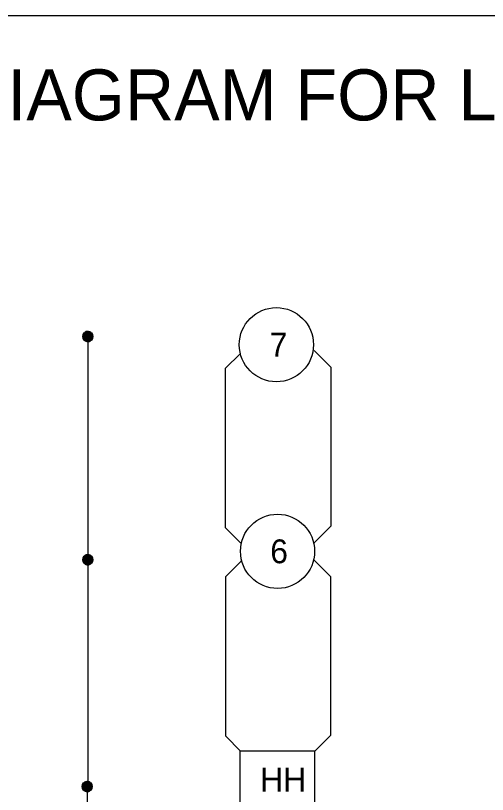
# Model space of a CAD drawing. Extents: x 45035 to 45823, y 31658 to 32158.
# Drawn here: x 45334.2 to 45472.9, y 31929.1 to 32157.9 of the extents above; entities that cross this region are included whole.
import ezdxf

# ---------------------------------------------------------------- set-up
doc = ezdxf.new("R2010")
doc.units = 0
for name, color, linetype in [('Level 35', 7, 'Continuous'), ('Level 59', 7, 'Continuous'), ('Level 60', 7, 'Continuous')]:
    doc.layers.add(name, color=color, linetype=linetype)

msp = doc.modelspace()

# ---------------------------------------------------------------- linework, layer by layer
at = {"layer": 'Level 35'}
msp.add_lwpolyline([(45822.62, 31657.89), (45035.12, 31657.89), (45035.12, 32157.89), (45822.62, 32157.89)], close=True, dxfattribs=at)
at = {"layer": 'Level 59'}
msp.add_lwpolyline([(45035.12, 32157.89), (45822.62, 32157.89), (45822.62, 31657.89), (45035.12, 31657.89)], close=True, dxfattribs=at)
at = {"layer": 'Level 60'}
for p, q in [((45355.41, 32063.62), (45355.41, 31998.08)), ((45395.8, 32054.2), (45400.25, 32058.65)), ((45426.82, 32054.65), (45421.93, 32059.54)), ((45395.8, 32054.2), (45395.8, 32007.5)), ((45426.82, 32054.65), (45426.82, 32007.94)), ((45395.8, 32007.5), (45400.25, 32003.05)), ((45426.82, 32007.94), (45421.93, 32003.05)), ((45355.41, 31998.08), (45355.41, 31932.64)), ((45395.85, 31993.04), (45400.63, 31997.82)), ((45426.73, 31993.15), (45421.8, 31998.08)), ((45395.85, 31993.04), (45395.85, 31946.34)), ((45426.73, 31993.15), (45426.73, 31946.44)), ((45395.85, 31946.34), (45400.42, 31941.77)), ((45426.73, 31946.44), (45422.17, 31941.88)), ((45355.21, 31931.44), (45355.21, 31856.81))]:
    msp.add_line(p, q, dxfattribs=at)
for points in [[(45353.91, 32063.61), (45353.94, 32063.3), (45354.03, 32063.03), (45354.12, 32062.85), (45354.25, 32062.67), (45354.41, 32062.5), (45354.62, 32062.34), (45354.87, 32062.22), (45355.09, 32062.15), (45355.41, 32062.12), (45355.66, 32062.14), (45355.88, 32062.19), (45356.1, 32062.28), (45356.33, 32062.43), (45356.47, 32062.55), (45356.63, 32062.74), (45356.74, 32062.92), (45356.83, 32063.11), (45356.89, 32063.35), (45356.91, 32063.61), (45356.88, 32063.92), (45356.81, 32064.16), (45356.68, 32064.41), (45356.52, 32064.62), (45356.29, 32064.84), (45356.01, 32064.99), (45355.65, 32065.1), (45355.28, 32065.11), (45354.96, 32065.05), (45354.67, 32064.92), (45354.43, 32064.75), (45354.22, 32064.53), (45354.07, 32064.28), (45353.97, 32064.04), (45353.92, 32063.81), (45353.91, 32063.6), (45354.01, 32063.72), (45354.01, 32063.62), (45354.01, 32063.51), (45354.01, 32063.42), (45354.01, 32063.32), (45354.11, 32063.12), (45354.21, 32062.92), (45354.31, 32062.72), (45354.51, 32062.51), (45354.81, 32062.32), (45355.11, 32062.22), (45355.51, 32062.22), (45355.71, 32062.22), (45356.01, 32062.32), (45356.21, 32062.42), (45356.41, 32062.62), (45356.61, 32062.82), (45356.71, 32063.01), (45356.81, 32063.32), (45356.81, 32063.62), (45356.81, 32063.92), (45356.71, 32064.22), (45356.51, 32064.51), (45356.31, 32064.72), (45356.01, 32064.92), (45355.71, 32065.01), (45355.41, 32065.01), (45355.01, 32065.01), (45354.61, 32064.82), (45354.41, 32064.62), (45354.21, 32064.42), (45354.11, 32064.22), (45354.01, 32064.01), (45354.01, 32063.82), (45354.01, 32063.72), (45354.11, 32063.62), (45354.11, 32063.42), (45354.21, 32063.12), (45354.31, 32062.92), (45354.51, 32062.62), (45354.81, 32062.42), (45355.01, 32062.32), (45355.81, 32062.32), (45356.01, 32062.42), (45356.31, 32062.62), (45356.51, 32062.82), (45356.61, 32063.01), (45356.71, 32063.51), (45356.71, 32064.01), (45356.51, 32064.32), (45356.31, 32064.62), (45356.01, 32064.82), (45355.61, 32064.92), (45355.01, 32064.92), (45354.61, 32064.72), (45354.41, 32064.51), (45354.21, 32064.22), (45354.11, 32063.92), (45354.11, 32063.62), (45354.21, 32063.72), (45354.21, 32063.32), (45354.41, 32062.92), (45354.61, 32062.62), (45355.01, 32062.42), (45355.81, 32062.42)], [(45355.81, 32062.42), (45356.31, 32062.72), (45356.61, 32063.32), (45356.61, 32064.01), (45356.41, 32064.32), (45356.01, 32064.72), (45355.61, 32064.82), (45355.01, 32064.82), (45354.61, 32064.62), (45354.31, 32064.22), (45354.21, 32064.01), (45354.21, 32063.72), (45354.31, 32063.51), (45354.31, 32063.22), (45354.51, 32062.92), (45354.81, 32062.62), (45355.01, 32062.51), (45355.81, 32062.51), (45356.21, 32062.72), (45356.51, 32063.22), (45356.51, 32064.01), (45356.11, 32064.51), (45355.81, 32064.72), (45354.91, 32064.72), (45354.61, 32064.42), (45354.41, 32064.22), (45354.31, 32064.01), (45354.31, 32063.51), (45354.41, 32063.62), (45354.41, 32063.22), (45354.81, 32062.72), (45355.11, 32062.62), (45355.81, 32062.62), (45356.21, 32062.82), (45356.41, 32063.22), (45356.41, 32064.01), (45356.01, 32064.51), (45355.61, 32064.62), (45354.91, 32064.62), (45354.61, 32064.32), (45354.41, 32064.12), (45354.41, 32063.62), (45354.51, 32063.51), (45354.51, 32063.22), (45354.81, 32062.82), (45355.01, 32062.72), (45355.81, 32062.72), (45356.21, 32062.92), (45356.31, 32063.22), (45356.31, 32064.01), (45356.01, 32064.42), (45355.71, 32064.51), (45354.91, 32064.51), (45354.51, 32064.12), (45354.51, 32063.51), (45354.61, 32063.62), (45354.61, 32063.22), (45354.81, 32062.92), (45355.01, 32062.82), (45355.81, 32062.82), (45356.01, 32062.92), (45356.21, 32063.12), (45356.21, 32064.01), (45356.01, 32064.32), (45355.71, 32064.42), (45354.91, 32064.42), (45354.61, 32064.12), (45354.61, 32063.62), (45354.71, 32063.51), (45354.71, 32063.22), (45354.81, 32063.01), (45355.01, 32062.92), (45355.81, 32062.92), (45356.11, 32063.12), (45356.11, 32064.01), (45356.01, 32064.22), (45355.71, 32064.32), (45354.91, 32064.32), (45354.71, 32064.12), (45354.71, 32063.51), (45354.81, 32063.62), (45354.81, 32063.22), (45355.01, 32063.01), (45355.81, 32063.01), (45356.01, 32063.22), (45356.01, 32064.12), (45355.71, 32064.22), (45354.91, 32064.22), (45354.81, 32064.12), (45354.81, 32063.62), (45354.91, 32063.51), (45354.91, 32063.22), (45355.01, 32063.12), (45355.81, 32063.12), (45355.91, 32063.22), (45355.91, 32064.01), (45355.71, 32064.12), (45354.91, 32064.12), (45354.91, 32063.51), (45355.01, 32063.62), (45355.01, 32063.22)], [(45355.01, 32063.22), (45355.81, 32063.22), (45355.81, 32064.01), (45355.01, 32064.01), (45355.01, 32063.62), (45355.11, 32063.51), (45355.11, 32063.32), (45355.71, 32063.32), (45355.71, 32063.92), (45355.11, 32063.92), (45355.11, 32063.51), (45355.21, 32063.62), (45355.21, 32063.42), (45355.61, 32063.42), (45355.61, 32063.82), (45355.21, 32063.82), (45355.21, 32063.62), (45355.31, 32063.51), (45355.51, 32063.51), (45355.51, 32063.72), (45355.31, 32063.72), (45355.31, 32063.51), (45355.41, 32063.62), (45355.51, 32063.51)], [(45353.91, 31998.08), (45353.94, 31997.76), (45354.03, 31997.49), (45354.12, 31997.31), (45354.25, 31997.13), (45354.41, 31996.96), (45354.62, 31996.8), (45354.87, 31996.68), (45355.09, 31996.61), (45355.41, 31996.58), (45355.66, 31996.6), (45355.88, 31996.65), (45356.1, 31996.74), (45356.33, 31996.89), (45356.47, 31997.01), (45356.63, 31997.21), (45356.74, 31997.38), (45356.83, 31997.57), (45356.89, 31997.82), (45356.91, 31998.08), (45356.88, 31998.38), (45356.81, 31998.62), (45356.68, 31998.88), (45356.52, 31999.08), (45356.29, 31999.3), (45356.01, 31999.45), (45355.65, 31999.56), (45355.28, 31999.57), (45354.96, 31999.51), (45354.67, 31999.38), (45354.43, 31999.21), (45354.22, 31998.99), (45354.07, 31998.74), (45353.97, 31998.5), (45353.92, 31998.27), (45353.91, 31998.06), (45354.01, 31998.18), (45354.01, 31998.08), (45354.01, 31997.98), (45354.01, 31997.88), (45354.01, 31997.78), (45354.11, 31997.58), (45354.21, 31997.38), (45354.31, 31997.18), (45354.51, 31996.98), (45354.81, 31996.78), (45355.11, 31996.68), (45355.51, 31996.68), (45355.71, 31996.68), (45356.01, 31996.78), (45356.21, 31996.88), (45356.41, 31997.08), (45356.61, 31997.28), (45356.71, 31997.48), (45356.81, 31997.78), (45356.81, 31998.08), (45356.81, 31998.38), (45356.71, 31998.68), (45356.51, 31998.98), (45356.31, 31999.18), (45356.01, 31999.38), (45355.71, 31999.48), (45355.41, 31999.48), (45355.01, 31999.48), (45354.61, 31999.28), (45354.41, 31999.08), (45354.21, 31998.88), (45354.11, 31998.68), (45354.01, 31998.48), (45354.01, 31998.28), (45354.01, 31998.18), (45354.11, 31998.08), (45354.11, 31997.88), (45354.21, 31997.58), (45354.31, 31997.38), (45354.51, 31997.08), (45354.81, 31996.88), (45355.01, 31996.78), (45355.81, 31996.78), (45356.01, 31996.88), (45356.31, 31997.08), (45356.51, 31997.28), (45356.61, 31997.48), (45356.71, 31997.98), (45356.71, 31998.48), (45356.51, 31998.78), (45356.31, 31999.08), (45356.01, 31999.28), (45355.61, 31999.38), (45355.01, 31999.38), (45354.61, 31999.18), (45354.41, 31998.98), (45354.21, 31998.68), (45354.11, 31998.38), (45354.11, 31998.08), (45354.21, 31998.18), (45354.21, 31997.78), (45354.41, 31997.38), (45354.61, 31997.08), (45355.01, 31996.88), (45355.81, 31996.88)], [(45355.81, 31996.88), (45356.31, 31997.18), (45356.61, 31997.78), (45356.61, 31998.48), (45356.41, 31998.78), (45356.01, 31999.18), (45355.61, 31999.28), (45355.01, 31999.28), (45354.61, 31999.08), (45354.31, 31998.68), (45354.21, 31998.48), (45354.21, 31998.18), (45354.31, 31997.98), (45354.31, 31997.68), (45354.51, 31997.38), (45354.81, 31997.08), (45355.01, 31996.98), (45355.81, 31996.98), (45356.21, 31997.18), (45356.51, 31997.68), (45356.51, 31998.48), (45356.11, 31998.98), (45355.81, 31999.18), (45354.91, 31999.18), (45354.61, 31998.88), (45354.41, 31998.68), (45354.31, 31998.48), (45354.31, 31997.98), (45354.41, 31998.08), (45354.41, 31997.68), (45354.81, 31997.18), (45355.11, 31997.08), (45355.81, 31997.08), (45356.21, 31997.28), (45356.41, 31997.68), (45356.41, 31998.48), (45356.01, 31998.98), (45355.61, 31999.08), (45354.91, 31999.08), (45354.61, 31998.78), (45354.41, 31998.58), (45354.41, 31998.08), (45354.51, 31997.98), (45354.51, 31997.68), (45354.81, 31997.28), (45355.01, 31997.18), (45355.81, 31997.18), (45356.21, 31997.38), (45356.31, 31997.68), (45356.31, 31998.48), (45356.01, 31998.88), (45355.71, 31998.98), (45354.91, 31998.98), (45354.51, 31998.58), (45354.51, 31997.98), (45354.61, 31998.08), (45354.61, 31997.68), (45354.81, 31997.38), (45355.01, 31997.28), (45355.81, 31997.28), (45356.01, 31997.38), (45356.21, 31997.58), (45356.21, 31998.48), (45356.01, 31998.78), (45355.71, 31998.88), (45354.91, 31998.88), (45354.61, 31998.58), (45354.61, 31998.08), (45354.71, 31997.98), (45354.71, 31997.68), (45354.81, 31997.48), (45355.01, 31997.38), (45355.81, 31997.38), (45356.11, 31997.58), (45356.11, 31998.48), (45356.01, 31998.68), (45355.71, 31998.78), (45354.91, 31998.78), (45354.71, 31998.58), (45354.71, 31997.98), (45354.81, 31998.08), (45354.81, 31997.68), (45355.01, 31997.48), (45355.81, 31997.48), (45356.01, 31997.68), (45356.01, 31998.58), (45355.71, 31998.68), (45354.91, 31998.68), (45354.81, 31998.58), (45354.81, 31998.08), (45354.91, 31997.98), (45354.91, 31997.68), (45355.01, 31997.58), (45355.81, 31997.58), (45355.91, 31997.68), (45355.91, 31998.48), (45355.71, 31998.58), (45354.91, 31998.58), (45354.91, 31997.98), (45355.01, 31998.08), (45355.01, 31997.68)], [(45355.01, 31997.68), (45355.81, 31997.68), (45355.81, 31998.48), (45355.01, 31998.48), (45355.01, 31998.08), (45355.11, 31997.98), (45355.11, 31997.78), (45355.71, 31997.78), (45355.71, 31998.38), (45355.11, 31998.38), (45355.11, 31997.98), (45355.21, 31998.08), (45355.21, 31997.88), (45355.61, 31997.88), (45355.61, 31998.28), (45355.21, 31998.28), (45355.21, 31998.08), (45355.31, 31997.98), (45355.51, 31997.98), (45355.51, 31998.18), (45355.31, 31998.18), (45355.31, 31997.98), (45355.41, 31998.08), (45355.51, 31997.98)], [(45353.71, 31931.44), (45353.75, 31931.13), (45353.83, 31930.86), (45353.92, 31930.68), (45354.05, 31930.49), (45354.21, 31930.33), (45354.42, 31930.17), (45354.67, 31930.05), (45354.89, 31929.98), (45355.21, 31929.94), (45355.46, 31929.96), (45355.69, 31930.02), (45355.9, 31930.11), (45356.13, 31930.26), (45356.27, 31930.38), (45356.43, 31930.57), (45356.54, 31930.74), (45356.63, 31930.94), (45356.69, 31931.18), (45356.71, 31931.44), (45356.68, 31931.75), (45356.61, 31931.99), (45356.48, 31932.24), (45356.32, 31932.45), (45356.09, 31932.66), (45355.81, 31932.82), (45355.45, 31932.92), (45355.08, 31932.94), (45354.76, 31932.87), (45354.47, 31932.74), (45354.23, 31932.57), (45354.02, 31932.36), (45353.87, 31932.11), (45353.77, 31931.87), (45353.73, 31931.63), (45353.71, 31931.43), (45353.81, 31931.54), (45353.81, 31931.44), (45353.81, 31931.34), (45353.81, 31931.24), (45353.81, 31931.14), (45353.91, 31930.94), (45354.01, 31930.74), (45354.11, 31930.54), (45354.31, 31930.34), (45354.61, 31930.14), (45354.91, 31930.04), (45355.31, 31930.04), (45355.51, 31930.04), (45355.81, 31930.14), (45356.01, 31930.24), (45356.21, 31930.44), (45356.41, 31930.64), (45356.51, 31930.84), (45356.61, 31931.14), (45356.61, 31931.44), (45356.61, 31931.74), (45356.51, 31932.04), (45356.31, 31932.34), (45356.11, 31932.54), (45355.81, 31932.74), (45355.51, 31932.84), (45355.21, 31932.84), (45354.81, 31932.84), (45354.41, 31932.64), (45354.21, 31932.44), (45354.01, 31932.24), (45353.91, 31932.04), (45353.81, 31931.84), (45353.81, 31931.64), (45353.81, 31931.54), (45353.91, 31931.44), (45353.91, 31931.24), (45354.01, 31930.94), (45354.11, 31930.74), (45354.31, 31930.44), (45354.61, 31930.24), (45354.81, 31930.14), (45355.61, 31930.14), (45355.81, 31930.24), (45356.11, 31930.44), (45356.31, 31930.64), (45356.41, 31930.84), (45356.51, 31931.34), (45356.51, 31931.84), (45356.31, 31932.14), (45356.11, 31932.44), (45355.81, 31932.64), (45355.41, 31932.74), (45354.81, 31932.74), (45354.41, 31932.54), (45354.21, 31932.34), (45354.01, 31932.04), (45353.91, 31931.74), (45353.91, 31931.44), (45354.01, 31931.54), (45354.01, 31931.14), (45354.21, 31930.74), (45354.41, 31930.44), (45354.81, 31930.24), (45355.61, 31930.24)], [(45355.61, 31930.24), (45356.11, 31930.54), (45356.41, 31931.14), (45356.41, 31931.84), (45356.21, 31932.14), (45355.81, 31932.54), (45355.41, 31932.64), (45354.81, 31932.64), (45354.41, 31932.44), (45354.11, 31932.04), (45354.01, 31931.84), (45354.01, 31931.54), (45354.11, 31931.34), (45354.11, 31931.04), (45354.31, 31930.74), (45354.61, 31930.44), (45354.81, 31930.34), (45355.61, 31930.34), (45356.01, 31930.54), (45356.31, 31931.04), (45356.31, 31931.84), (45355.91, 31932.34), (45355.61, 31932.54), (45354.71, 31932.54), (45354.41, 31932.24), (45354.21, 31932.04), (45354.11, 31931.84), (45354.11, 31931.34), (45354.21, 31931.44), (45354.21, 31931.04), (45354.61, 31930.54), (45354.91, 31930.44), (45355.61, 31930.44), (45356.01, 31930.64), (45356.21, 31931.04), (45356.21, 31931.84), (45355.81, 31932.34), (45355.41, 31932.44), (45354.71, 31932.44), (45354.41, 31932.14), (45354.21, 31931.94), (45354.21, 31931.44), (45354.31, 31931.34), (45354.31, 31931.04), (45354.61, 31930.64), (45354.81, 31930.54), (45355.61, 31930.54), (45356.01, 31930.74), (45356.11, 31931.04), (45356.11, 31931.84), (45355.81, 31932.24), (45355.51, 31932.34), (45354.71, 31932.34), (45354.31, 31931.94), (45354.31, 31931.34), (45354.41, 31931.44), (45354.41, 31931.04), (45354.61, 31930.74), (45354.81, 31930.64), (45355.61, 31930.64), (45355.81, 31930.74), (45356.01, 31930.94), (45356.01, 31931.84), (45355.81, 31932.14), (45355.51, 31932.24), (45354.71, 31932.24), (45354.41, 31931.94), (45354.41, 31931.44), (45354.51, 31931.34), (45354.51, 31931.04), (45354.61, 31930.84), (45354.81, 31930.74), (45355.61, 31930.74), (45355.91, 31930.94), (45355.91, 31931.84), (45355.81, 31932.04), (45355.51, 31932.14), (45354.71, 31932.14), (45354.51, 31931.94), (45354.51, 31931.34), (45354.61, 31931.44), (45354.61, 31931.04), (45354.81, 31930.84), (45355.61, 31930.84), (45355.81, 31931.04), (45355.81, 31931.94), (45355.51, 31932.04), (45354.71, 31932.04), (45354.61, 31931.94), (45354.61, 31931.44), (45354.71, 31931.34), (45354.71, 31931.04), (45354.81, 31930.94), (45355.61, 31930.94), (45355.71, 31931.04), (45355.71, 31931.84), (45355.51, 31931.94), (45354.71, 31931.94), (45354.71, 31931.34), (45354.81, 31931.44), (45354.81, 31931.04)], [(45354.81, 31931.04), (45355.61, 31931.04), (45355.61, 31931.84), (45354.81, 31931.84), (45354.81, 31931.44), (45354.91, 31931.34), (45354.91, 31931.14), (45355.51, 31931.14), (45355.51, 31931.74), (45354.91, 31931.74), (45354.91, 31931.34), (45355.01, 31931.44), (45355.01, 31931.24), (45355.41, 31931.24), (45355.41, 31931.64), (45355.01, 31931.64), (45355.01, 31931.44), (45355.11, 31931.34), (45355.31, 31931.34), (45355.31, 31931.54), (45355.11, 31931.54), (45355.11, 31931.34), (45355.21, 31931.44), (45355.31, 31931.34)]]:
    msp.add_lwpolyline(points, dxfattribs=at)
msp.add_lwpolyline([(45400.09, 31926.13), (45422.17, 31926.13), (45422.17, 31941.88), (45400.09, 31941.88)], close=True, dxfattribs=at)
for centre, radius in [((45410.84, 32061.22), 10.9), ((45355.41, 32063.62), 1.5), ((45411.18, 32000.53), 10.9), ((45355.41, 31998.08), 1.5), ((45355.21, 31931.44), 1.5)]:
    msp.add_circle(centre, radius, dxfattribs=at)

# ---------------------------------------------------------------- texts
at = {"layer": 'Level 59'}
msp.add_text('WIRING DIAGRAM FOR LIGHTING', height=15, dxfattribs=at).set_placement((45237.05, 32127.09))
at = {"layer": 'Level 60'}
for s, p in [('7', (45408.85, 32057.72)), ('6', (45409.03, 31997.03)), ('HH', (45406.06, 31929.99))]:
    msp.add_text(s, height=7, dxfattribs=at).set_placement(p)

doc.saveas('drawing.dxf')
